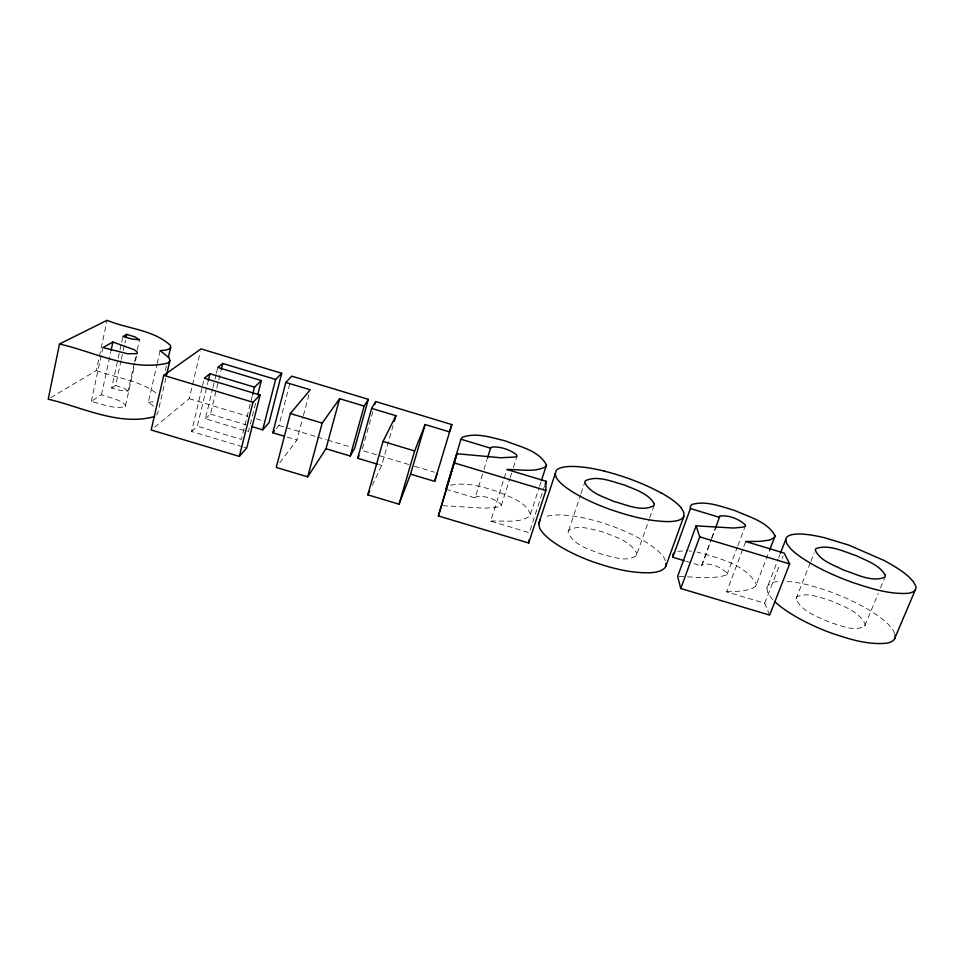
<?xml version="1.0" encoding="UTF-8"?>
<svg xmlns="http://www.w3.org/2000/svg" width="964" height="964" viewBox="0 0 964 964"><rect width="100%" height="100%" fill="white"/><g stroke="black" fill="none" stroke-linecap="round" stroke-linejoin="round"><path stroke-width="0.72" stroke-dasharray="4.82 3.62" d="M125.296 406.7L125.477 404.904L122.561 402.482L117.078 399.807L101.473 394.734L91.315 401.386C102.28 404.278 113.848 409.158 125.296 406.7L134.249 366.525M636.409 555.372L636.65 553.155C629.817 540.442 613.827 536.261 601.174 531.453C590.932 529.308 578.243 524.199 568.652 530.489L568.049 532.574C574.098 545.925 591.053 549.962 603.669 554.915C613.863 556.903 627.299 562.627 636.409 555.372L649.134 519.379M50.731 397.674L96.34 370.538L107.112 320.301M91.315 401.386L102.57 349.04M101.473 394.734L110.679 352.294M134.297 363.271L128.091 391.107L120.621 390.565L111.655 388.07L121.368 343.654M121.693 342.232L122.946 336.496M111.655 388.07L115.56 385.516L121.018 360.669M121.331 359.211L122.934 351.896M123.259 350.438L124.549 344.594M124.862 343.136L125.513 340.208M134.623 361.801L135.924 355.945M137.225 350.077L139.515 339.822M135.526 360.789L137.129 353.619M153.674 406.193L148.311 402.374L156.831 365.007M157.168 363.561L160.12 350.631M864.72 626.01L865.178 623.997C858.683 610.935 842.705 606.127 830.221 600.476C819.761 597.656 807.35 591.667 796.854 596.885L796.059 598.74C801.662 612.285 818.46 616.948 830.751 622.732C841.295 625.431 854.429 632.167 864.72 626.01L878.24 593.438M165.338 370.525L166.35 366.163M165.868 378.081L157.783 413.122L156.566 414.978M154.614 427.148L189.209 398.674L200.331 351.824M242.458 446.742L191.559 431.486L202.247 386.865M202.597 385.431L203.633 381.105M191.559 431.486L197.307 426.196L207.838 382.479M685.741 561.144L701.587 565.904L711.167 539.503M255.593 403.314L248.411 431.727L205.368 418.798L212.622 388.841M212.972 387.42L216.081 374.574M216.418 373.152L217.804 367.441M205.368 418.798L210.453 414.122L221.009 370.706M252.315 395.879L241.349 439.403L197.307 426.196M276.307 428.582L278.945 425.449L289.863 383.407M279.849 462.672L296.936 440.006L303.009 417.063M303.395 415.629L309.095 394.107M372.839 411.604L361.946 450.417L408.857 464.528M372.212 485.495L381.672 465.455L393.059 425.654M445.862 489.11L475.132 497.906L483.518 470.902M483.952 469.48L487.049 459.539M544.684 485.579L529.32 532.694L490.64 521.102L506.944 469.492M442.741 505.654L484.928 508.233L500.087 506.739L501.256 505.738L509.799 478.819M510.245 477.397L511.595 473.143M513.39 467.48L516.993 456.141M490.64 521.102C503.413 520.355 518.379 523.621 529.706 516.33L539.117 487.651M539.587 486.242L540.961 482M568.652 530.489L580.557 494.966M581.027 493.544L584.835 482.181M649.628 517.993L654.026 505.534M679.102 576.448C694.863 576.749 711.625 579.882 726.88 574.833L727.314 573.616C721.361 566.892 710.866 562.795 701.961 564.386M711.673 538.117L715.252 528.441M701.587 565.904L711.348 539.551M711.854 538.153L715.457 528.453M726.88 574.833L737.34 547.082M737.87 545.696L745.184 526.272M769.634 615.104L764.717 603.235L726.651 591.824L745.69 541.491M726.651 591.824L741.159 591.113L750.775 589.257L755.68 586.281L769.609 550.107M755.68 586.281L756.415 584.401C745.738 564.169 717.734 557.831 697.117 552.071M772.754 599.608A69.42 19.292 22 0 1 771.08 597.74L767.742 592.499L766.922 588.088L778.201 559M778.743 557.614L779.816 554.842M764.717 603.235L779.876 564.241M782.045 558.674L783.117 555.891M796.059 598.74L810.326 562.687M810.881 561.301L814.17 552.975M880.494 588.004L884.446 578.508M475.132 497.906L476.385 496.641C484.856 495.496 493.942 498.545 500.521 503.883L501.256 505.738M450.537 485.254C466.672 481.831 483.205 486.892 498.472 491.881C509.811 497.267 525.983 501.425 530.405 514.499M148.311 402.374L153.987 401.578M677.788 551.288L687.694 550.757M688.995 550.902L691.586 551.203M189.209 398.674L247.664 416.219M256.219 418.786L263.341 420.919M278.945 425.449L284.657 427.173M286.091 427.606L316.108 436.632M317.53 437.066L326.109 439.644M327.543 440.066L350.402 446.947M414.544 466.239L434.439 472.215M115.56 385.516L124.031 388.215L128.091 391.107M286.995 437.017L296.936 440.006M378.84 464.612L381.672 465.455M210.453 414.122L245.76 424.738M243.88 447.163L246.712 448.007M96.34 370.538C116.283 378.129 139.491 380.117 156.843 393.553M665.425 560.747L663.69 557.096A67.167 20.051 19.1 0 0 644.289 541.093C626.793 530.911 607.669 523.729 588.04 518.885A67.817 20.256 19.1 0 0 557.3 514.957A67.817 20.244 19.1 0 0 543.937 517.282M894.664 633.746L893.11 630.107L888.651 624.624A68.793 19.123 22 0 0 864.202 607.187C845.874 597.162 826.293 589.39 805.988 584.437A69.468 19.316 22 0 0 786.094 581.364M766.922 588.088A69.468 19.316 22 0 1 778.502 581.437A69.468 19.316 22 0 1 780.852 581.292"/><path stroke-width="1.45" d="M487.483 458.117L490.58 448.176L491.785 447.079C500.352 446.404 509.293 449.405 516.186 454.454L516.993 456.141L515.861 456.996L500.762 457.767L456.972 453.719L438.367 515.957L528.706 542.997L545.853 490.495L546.082 481.289L506.944 469.492C519.644 469.179 534.14 472.902 545.841 466.672L546.468 465.046C538.984 450.417 519.596 446.681 505.413 440.934C491.652 437.656 476.349 432.173 462.431 437.246L460.973 439.223L445.862 489.11M684.295 560.711L672.764 557.252L672.836 554.553L674.583 552.565M604.392 471.119A68.625 17.87 18.9 0 0 556.349 470.324L538.671 523.765L539.78 528.368A67.769 20.22 19.1 0 0 557.445 544.817A67.757 20.22 19.1 0 0 591.33 561.229C610.369 567.88 630.299 573.399 650.64 572.737A67.143 20.039 19.1 0 0 665.835 566.169L665.943 563.374M528.706 542.997L528.887 540.057M168.351 357.439L170.7 347.269L170.327 345.329C153.36 329.664 127.513 328.941 107.112 320.301L59.503 343.979L48.2 399.18C82.217 407.121 119.09 426.474 154.698 416.532M110.993 350.824L112.896 342.051L134.273 349.751L137.274 352.017L137.129 353.619L127.61 353.74L102.883 347.582L112.896 342.051M126.151 337.292L126.79 334.363L135.37 337.099L139.515 339.822L132.008 339.063L122.946 336.496L126.79 334.363M715.457 528.453L719.855 516.005C728.904 514.969 739.087 518.849 745.57 525.199L745.184 526.272L742.991 527.127L733.58 528.055L696.104 525.838L677.656 576.364L680.753 588.51L769.634 615.104L789.649 563.928L784.202 553.107L745.69 541.491L760.15 541.37L769.67 540.057L774.429 537.575L775.08 535.912C767.585 521.608 749.112 517.053 735.291 510.691C721.518 506.654 706.455 500.388 692.031 504.425L690.369 506.136L690.417 508.546L672.764 557.252M163.735 375.37L151.155 429.992L239.337 456.394L246.712 448.007L260.135 395.059L204.32 378.225L209.947 373.731L254.508 387.179L261.34 380.599L217.804 367.441L222.768 363.476L275.62 379.442L281.741 373.273L201.03 348.896L163.735 375.37L252.99 402.265L260.135 395.059M166.543 375.165L169.905 360.572L168.953 357.608L160.12 350.631L165.784 350.137L169.387 348.86L170.7 347.269M208.188 381.021L209.947 373.731M221.358 369.26L222.768 363.476M252.676 394.433L254.508 387.179M239.337 456.394L252.99 402.265M257.75 394.794L261.34 380.599M251.411 426.437L262.714 429.824L275.62 379.442M281.741 373.273L269.04 422.63L262.714 429.824M284.163 436.162L272.8 432.752L285.814 382.431L291.743 376.153L368.332 399.325L354.692 448.236L350.245 456.02L326.013 448.742L307.685 476.843L276.246 467.444L290.357 413.52L310.227 389.805L285.814 382.431M307.685 476.843L322.169 423.1L339.641 398.698L364.139 406.097L368.332 399.325M326.013 448.742L339.641 398.698M438.367 515.957L456.972 453.719M350.245 456.02L364.139 406.097M377.43 464.19L357.668 458.249L371.634 408.375L375.671 401.542L451.815 424.582L434.668 481.385L410.58 474.143L399.048 504.196L367.814 494.845L383.021 441.44L395.915 415.701L371.634 408.375M374.863 404.422L375.671 401.542M394.276 421.389L395.915 415.701M399.048 504.196L414.641 450.959L425.148 424.546L449.501 431.908L451.815 424.582M410.58 474.143L425.148 424.546M434.668 481.385L437.282 473.071M541.419 480.59L546.468 465.046M545.142 484.145L546.082 481.289M665.835 566.169L683.862 516.282L683.862 512.523L681.343 508.076M680.753 588.51L699.719 536.84L696.104 525.838M538.671 523.765L540.081 519.994M769.609 550.107L775.08 535.912M780.358 553.457L785.72 539.599A70.3 17.039 21.4 0 1 796.975 534.068A70.3 17.039 21.4 0 1 824.521 537.743L848.802 545.094L883.59 560.253A69.613 16.87 21.4 0 1 908.787 576.773L913.511 581.846L915.8 586.281A69.589 16.858 21.4 0 1 907.112 593.39C888.049 594.246 869.54 588.1 851.682 582.16A70.227 17.003 21.4 0 1 814.339 565.422A70.252 17.015 21.4 0 1 790.311 548.408L786.745 543.576L785.72 539.599M894.568 638.819L915.378 589.715M367.814 494.845L369.694 490.833M357.668 458.249L359.09 455.635M169.905 360.572L168.17 362.982C131.61 371.959 94.364 351.92 59.503 343.979M272.8 432.752L274.559 430.667M604.223 471.107C624.021 476.168 643.35 483.265 661.304 493.05M460.973 439.223L490.58 448.176M690.417 508.546L719.554 517.355M290.357 413.52L322.169 423.1M383.021 441.44L414.641 450.959M454.43 462.949L545.853 490.495M699.719 536.84L789.649 563.928M555.095 473.637L556.373 477.807A68.577 17.846 18.9 0 0 574.677 493.182A68.564 17.834 18.9 0 0 609.212 509.113C628.468 515.74 648.459 521.428 668.968 521.608A67.938 17.677 18.9 0 0 683.862 516.282M895.182 634.963A68.769 19.111 22 0 1 886.061 643.253C867.166 644.988 848.645 638.915 830.98 632.95A69.408 19.28 22 0 1 794.348 615.779A69.42 19.292 22 0 1 774.707 601.56M661.268 492.917A67.938 17.677 18.9 0 1 681.295 507.944M654.182 503.557L654.026 505.534C641.952 512.426 626.492 504.618 614.104 501.545C603.85 496.822 590.197 493.411 584.799 482.615L585.317 480.759C597.692 474.903 612.333 481.843 624.684 485.085C635.083 489.664 648.037 493.255 654.182 503.557M885.374 575.363L885.012 577.147C871.805 582.69 856.695 574.146 843.922 570.242C833.908 564.988 820.34 561.168 815.267 550.203L815.978 548.576C829.209 543.985 843.548 551.601 856.128 555.589C866.443 560.735 879.445 564.759 885.374 575.363"/></g></svg>
